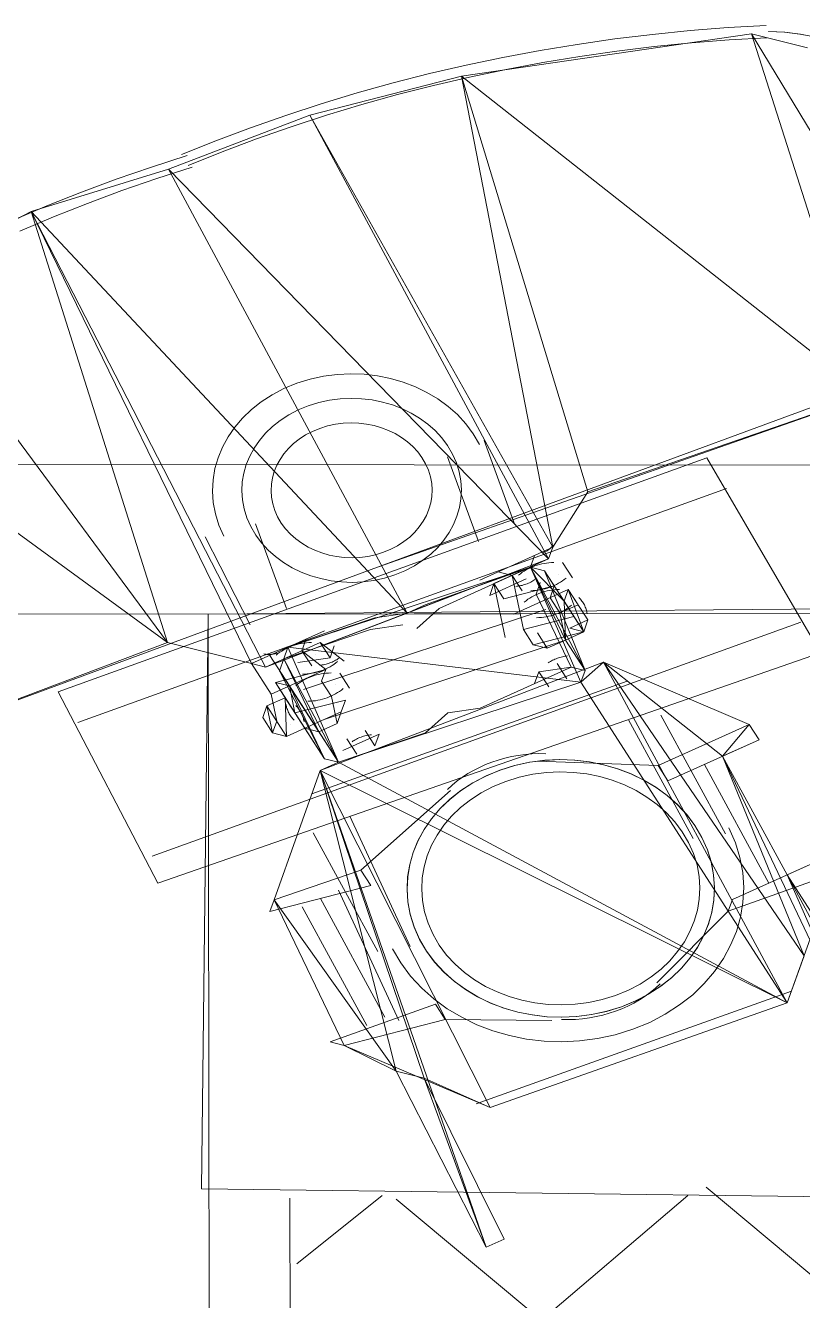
# Paper-space layout '01 Roof Support Layout' of a CAD drawing. Header units: millimetres. Extents: x 5 to 415, y 5 to 287.
# Drawn here: x 54.199 to 55.857, y 186.719 to 189.439 of the extents above; entities that cross this region are included whole.
import ezdxf

# ---------------------------------------------------------------- set-up
doc = ezdxf.new("R2010")
doc.units = ezdxf.units.MM
doc.layers.add('GA_BACKGROUND', color=253, linetype='Continuous')

# ---------------------------------------------------------------- blocks, each defined once
blk = doc.blocks.new('SHEET_01_ROOF')
at = {"layer": 'GA_BACKGROUND', "lineweight": 0}
for p, q in [((55.6171, 189.428), (55.5364, 189.4199)), ((55.6981, 189.4343), (55.6171, 189.428)), ((55.7794, 189.4389), (55.6981, 189.4343)), ((55.8179, 189.4246), (55.7841, 189.4262)), ((55.8188, 189.4246), (55.7846, 189.4262)), ((55.8509, 189.4207), (55.8179, 189.4246)), ((55.8523, 189.4205), (55.8188, 189.4246)), ((55.1287, 189.3307), (55.7478, 189.4212)), ((55.7478, 189.4212), (55.1287, 189.3307)), ((55.3761, 189.3987), (55.2965, 189.3856)), ((55.4561, 189.4102), (55.3761, 189.3987)), ((55.5364, 189.4199), (55.4561, 189.4102)), ((55.6199, 189.4019), (55.54, 189.3939)), ((55.7001, 189.4081), (55.6199, 189.4019)), ((55.7805, 189.4127), (55.7001, 189.4081)), ((56.1371, 188.7775), (55.7478, 189.4212)), ((55.7478, 189.4212), (55.8675, 189.3912)), ((56.1371, 188.7775), (55.7478, 189.4212)), ((55.7478, 189.4212), (55.9936, 188.6496)), ((55.7478, 189.4212), (55.9936, 188.6496)), ((55.8675, 189.3912), (55.7478, 189.4212)), ((55.8831, 189.4145), (55.8509, 189.4207)), ((55.8849, 189.4141), (55.8523, 189.4205)), ((55.2174, 189.3708), (55.1387, 189.3543)), ((55.2965, 189.3856), (55.2174, 189.3708)), ((55.3813, 189.3729), (55.3026, 189.3599)), ((55.4605, 189.3843), (55.3813, 189.3729)), ((55.54, 189.3939), (55.4605, 189.3843)), ((55.1387, 189.3543), (55.0606, 189.3362)), ((55.2242, 189.3453), (55.1464, 189.329)), ((55.3026, 189.3599), (55.2242, 189.3453)), ((55.1287, 189.3307), (54.8057, 189.2478)), ((55.1287, 189.3307), (54.8057, 189.2478)), ((54.983, 189.3164), (54.9061, 189.295)), ((55.0606, 189.3362), (54.983, 189.3164)), ((55.1464, 189.329), (55.0691, 189.311)), ((55.9936, 188.6496), (55.1287, 189.3307)), ((55.9936, 188.6496), (55.1287, 189.3307)), ((55.1287, 189.3307), (55.3985, 188.4439)), ((55.1287, 189.3307), (55.3985, 188.4439)), ((55.3238, 188.3261), (55.1287, 189.3307)), ((55.3238, 188.3261), (55.1287, 189.3307)), ((54.9061, 189.295), (54.8297, 189.2719)), ((54.9923, 189.2914), (54.9161, 189.2702)), ((55.0691, 189.311), (54.9923, 189.2914)), ((54.8297, 189.2719), (54.7541, 189.2472)), ((54.9161, 189.2702), (54.8406, 189.2473)), ((54.8057, 189.2478), (54.5037, 189.1324)), ((54.8057, 189.2478), (54.5037, 189.1324)), ((54.7541, 189.2472), (54.6791, 189.2208)), ((54.8406, 189.2473), (54.7657, 189.2229)), ((55.3149, 188.301), (54.8057, 189.2478)), ((55.3149, 188.301), (54.8057, 189.2478)), ((54.8057, 189.2478), (55.3238, 188.3261)), ((54.8057, 189.2478), (55.3238, 188.3261)), ((54.6791, 189.2208), (54.6049, 189.1929)), ((54.7657, 189.2229), (54.6915, 189.1968)), ((54.6049, 189.1929), (54.5315, 189.1634)), ((54.6915, 189.1968), (54.6181, 189.1692)), ((54.5433, 189.1614), (54.4673, 189.1369)), ((54.6181, 189.1692), (54.5455, 189.1399)), ((54.5037, 189.1324), (54.2106, 189.0421)), ((54.5037, 189.1324), (54.2106, 189.0421)), ((54.4673, 189.1369), (54.3921, 189.1109)), ((54.5541, 189.1368), (54.4789, 189.1126)), ((55.0128, 188.1856), (54.5037, 189.1324)), ((55.0128, 188.1856), (54.5037, 189.1324)), ((54.5037, 189.1324), (55.3149, 188.301)), ((54.5037, 189.1324), (55.3149, 188.301)), ((54.3921, 189.1109), (54.3178, 189.0833)), ((54.4789, 189.1126), (54.4045, 189.0868)), ((54.3178, 189.0833), (54.2444, 189.0541)), ((54.4045, 189.0868), (54.3309, 189.0595)), ((53.9295, 188.8941), (54.2106, 189.0421)), ((54.2106, 189.0421), (53.9295, 188.8941)), ((54.2444, 189.0541), (54.172, 189.0234)), ((54.7108, 188.0702), (54.2106, 189.0421)), ((54.2106, 189.0421), (54.6809, 188.0777)), ((54.7108, 188.0702), (54.2106, 189.0421)), ((54.2106, 189.0421), (55.0128, 188.1856)), ((54.2106, 189.0421), (55.0128, 188.1856)), ((54.6809, 188.0777), (54.2106, 189.0421)), ((54.2106, 189.0421), (54.5014, 188.1227)), ((54.2106, 189.0421), (54.5014, 188.1227)), ((54.3309, 189.0595), (54.2583, 189.0307)), ((54.2583, 189.0307), (54.1866, 189.0003)), ((54.5014, 188.1227), (53.9295, 188.8941)), ((54.5014, 188.1227), (53.9295, 188.8941)), ((53.6485, 188.7462), (54.5014, 188.1227)), ((54.5014, 188.1227), (53.6485, 188.7462)), ((54.8348, 188.6908), (54.806, 188.6845)), ((54.8638, 188.6946), (54.8348, 188.6908)), ((54.8928, 188.6959), (54.8638, 188.6946)), ((54.9216, 188.6949), (54.8928, 188.6959)), ((54.9499, 188.6915), (54.9216, 188.6949)), ((54.9776, 188.6859), (54.9499, 188.6915)), ((54.7502, 188.6645), (54.7249, 188.6513)), ((54.7775, 188.6757), (54.7502, 188.6645)), ((54.806, 188.6845), (54.7775, 188.6757)), ((55.0046, 188.6781), (54.9776, 188.6859)), ((55.0305, 188.6682), (55.0046, 188.6781)), ((55.0552, 188.6563), (55.0305, 188.6682)), ((54.7017, 188.6363), (54.6806, 188.6196)), ((54.7249, 188.6513), (54.7017, 188.6363)), ((54.8246, 188.6346), (54.8021, 188.6276)), ((54.8474, 188.6396), (54.8246, 188.6346)), ((54.8703, 188.6425), (54.8474, 188.6396)), ((54.8932, 188.6436), (54.8703, 188.6425)), ((54.9159, 188.6428), (54.8932, 188.6436)), ((54.9383, 188.6401), (54.9159, 188.6428)), ((54.9601, 188.6357), (54.9383, 188.6401)), ((55.9637, 188.6571), (54.95, 188.2833)), ((55.9936, 188.6496), (54.95, 188.2833)), ((54.9814, 188.6295), (54.9601, 188.6357)), ((55.0785, 188.6424), (55.0552, 188.6563)), ((55.1002, 188.6265), (55.0785, 188.6424)), ((55.3985, 188.4439), (55.9936, 188.6496)), ((55.3985, 188.4439), (55.9936, 188.6496)), ((54.6806, 188.6196), (54.6617, 188.6014)), ((54.7606, 188.6084), (54.7423, 188.5965)), ((54.7806, 188.6188), (54.7606, 188.6084)), ((54.8021, 188.6276), (54.7806, 188.6188)), ((55.0018, 188.6217), (54.9814, 188.6295)), ((55.0213, 188.6123), (55.0018, 188.6217)), ((55.0397, 188.6013), (55.0213, 188.6123)), ((55.1201, 188.6089), (55.1002, 188.6265)), ((55.138, 188.5894), (55.1201, 188.6089)), ((54.6451, 188.5819), (54.6308, 188.5612)), ((54.6617, 188.6014), (54.6451, 188.5819)), ((54.7256, 188.5834), (54.7107, 188.569)), ((54.7423, 188.5965), (54.7256, 188.5834)), ((54.8268, 188.5796), (54.811, 188.5731)), ((54.8433, 188.5847), (54.8268, 188.5796)), ((54.86, 188.5883), (54.8433, 188.5847)), ((54.8768, 188.5905), (54.86, 188.5883)), ((54.8935, 188.5912), (54.8768, 188.5905)), ((54.9102, 188.5906), (54.8935, 188.5912)), ((54.9266, 188.5887), (54.9102, 188.5906)), ((54.9426, 188.5855), (54.9266, 188.5887)), ((54.9582, 188.581), (54.9426, 188.5855)), ((54.9732, 188.5752), (54.9582, 188.581)), ((55.0569, 188.5888), (55.0397, 188.6013)), ((55.0726, 188.5749), (55.0569, 188.5888)), ((55.1538, 188.5682), (55.138, 188.5894)), ((54.6308, 188.5612), (54.619, 188.5395)), ((54.6976, 188.5536), (54.6863, 188.5373)), ((54.7107, 188.569), (54.6976, 188.5536)), ((54.7829, 188.5567), (54.7707, 188.5471)), ((54.7963, 188.5654), (54.7829, 188.5567)), ((54.811, 188.5731), (54.7963, 188.5654)), ((54.9875, 188.5683), (54.9732, 188.5752)), ((55.001, 188.5603), (54.9875, 188.5683)), ((55.0136, 188.5511), (55.001, 188.5603)), ((55.0868, 188.5595), (55.0726, 188.5749)), ((55.0992, 188.5427), (55.0868, 188.5595)), ((55.1671, 188.5453), (55.1538, 188.5682)), ((55.1771, 188.554), (55.243, 188.3736)), ((54.619, 188.5395), (54.6097, 188.517)), ((54.6863, 188.5373), (54.677, 188.5201)), ((54.7501, 188.5253), (54.7418, 188.5133)), ((54.7597, 188.5366), (54.7501, 188.5253)), ((54.7707, 188.5471), (54.7597, 188.5366)), ((55.0251, 188.5409), (55.0136, 188.5511)), ((55.0355, 188.5296), (55.0251, 188.5409)), ((55.0446, 188.5173), (55.0355, 188.5296)), ((55.1097, 188.5247), (55.0992, 188.5427)), ((65.5535, 188.4915), (51.9975, 188.5048)), ((55.6527, 188.5166), (54.2682, 188.0174)), ((54.6097, 188.517), (54.603, 188.4938)), ((54.6697, 188.5023), (54.6644, 188.484)), ((54.677, 188.5201), (54.6697, 188.5023)), ((54.735, 188.5007), (54.7296, 188.4877)), ((54.7418, 188.5133), (54.735, 188.5007)), ((55.0523, 188.5041), (55.0446, 188.5173)), ((55.0584, 188.4903), (55.0523, 188.5041)), ((55.0994, 188.5189), (55.1653, 188.3385)), ((55.1181, 188.5059), (55.1097, 188.5247)), ((55.124, 188.4868), (55.1181, 188.5059)), ((55.8953, 188.1009), (55.6527, 188.5166)), ((54.603, 188.4938), (54.599, 188.47)), ((54.6644, 188.484), (54.6612, 188.4653)), ((54.7258, 188.4742), (54.7234, 188.4605)), ((54.7296, 188.4877), (54.7258, 188.4742)), ((55.0628, 188.4763), (55.0584, 188.4903)), ((55.0654, 188.4622), (55.0628, 188.4763)), ((55.1275, 188.4676), (55.124, 188.4868)), ((54.3101, 187.9522), (55.6946, 188.4515)), ((54.599, 188.47), (54.5978, 188.4459)), ((54.5978, 188.4459), (54.5994, 188.4217)), ((54.6612, 188.4653), (54.6602, 188.4462)), ((54.6602, 188.4462), (54.6615, 188.4271)), ((54.7234, 188.4605), (54.7227, 188.4465)), ((54.7227, 188.4465), (54.7236, 188.4325)), ((55.0663, 188.4482), (55.0654, 188.4622)), ((55.0656, 188.4342), (55.0663, 188.4482)), ((55.1288, 188.4485), (55.1275, 188.4676)), ((55.1278, 188.4294), (55.1288, 188.4485)), ((55.3985, 188.4439), (55.3238, 188.3261)), ((55.3238, 188.3261), (55.3985, 188.4439)), ((55.3238, 188.3261), (55.3985, 188.4439)), ((54.5994, 188.4217), (54.6038, 188.3974)), ((54.6615, 188.4271), (54.6651, 188.4079)), ((54.7236, 188.4325), (54.7262, 188.4184)), ((54.7262, 188.4184), (54.7306, 188.4044)), ((55.0594, 188.407), (55.0633, 188.4205)), ((55.0633, 188.4205), (55.0656, 188.4342)), ((55.1246, 188.4107), (55.1278, 188.4294)), ((54.6038, 188.3974), (54.6113, 188.3732)), ((54.6651, 188.4079), (54.671, 188.3888)), ((54.7306, 188.4044), (54.7367, 188.3906)), ((54.7367, 188.3906), (54.7444, 188.3774)), ((55.0472, 188.3814), (55.054, 188.394)), ((55.054, 188.394), (55.0594, 188.407)), ((55.112, 188.3746), (55.1193, 188.3924)), ((55.1193, 188.3924), (55.1246, 188.4107)), ((54.6113, 188.3732), (54.6219, 188.3494)), ((54.671, 188.3888), (54.6793, 188.37)), ((54.6793, 188.37), (54.6899, 188.352)), ((54.6897, 188.3759), (54.7556, 188.1955)), ((54.7444, 188.3774), (54.7535, 188.3651)), ((54.7535, 188.3651), (54.7639, 188.3539)), ((55.0293, 188.3581), (55.0389, 188.3694)), ((55.0389, 188.3694), (55.0472, 188.3814)), ((55.1027, 188.3575), (55.112, 188.3746)), ((54.582, 188.3483), (54.6779, 188.1604)), ((54.6899, 188.352), (54.7023, 188.3352)), ((54.7023, 188.3352), (54.7164, 188.3199)), ((54.7639, 188.3539), (54.7754, 188.3436)), ((54.7754, 188.3436), (54.788, 188.3344)), ((54.9927, 188.3293), (55.0061, 188.338)), ((55.0061, 188.338), (55.0184, 188.3476)), ((55.0184, 188.3476), (55.0293, 188.3581)), ((55.0783, 188.3257), (55.0914, 188.3411)), ((55.0914, 188.3411), (55.1027, 188.3575)), ((54.7164, 188.3199), (54.7322, 188.3059)), ((54.788, 188.3344), (54.8015, 188.3264)), ((54.8015, 188.3264), (54.8158, 188.3195)), ((54.8158, 188.3195), (54.8308, 188.3137)), ((54.8308, 188.3137), (54.8464, 188.3092)), ((54.8464, 188.3092), (54.8624, 188.306)), ((54.9291, 188.3064), (54.9458, 188.31)), ((54.9458, 188.31), (54.9623, 188.3152)), ((54.9623, 188.3152), (54.978, 188.3216)), ((54.978, 188.3216), (54.9927, 188.3293)), ((55.0467, 188.2982), (55.0634, 188.3114)), ((55.0634, 188.3114), (55.0783, 188.3257)), ((55.3238, 188.3261), (55.1683, 188.2558)), ((55.3238, 188.3261), (55.1683, 188.2558)), ((55.285, 188.3085), (55.276, 188.2835)), ((55.285, 188.3085), (55.285, 188.3085)), ((55.285, 188.3085), (55.285, 188.3085)), ((55.302, 188.3138), (55.3037, 188.3145)), ((55.3037, 188.3145), (55.3054, 188.3152)), ((55.3054, 188.3152), (55.3071, 188.316)), ((55.3071, 188.316), (55.3087, 188.3168)), ((55.3087, 188.3168), (55.3103, 188.3177)), ((55.3103, 188.3177), (55.3119, 188.3186)), ((55.3119, 188.3186), (55.3133, 188.3196)), ((55.3133, 188.3196), (55.3148, 188.3207)), ((55.3148, 188.3207), (55.3162, 188.3218)), ((55.3238, 188.3261), (55.3149, 188.301)), ((55.3149, 188.301), (55.3238, 188.3261)), ((55.3162, 188.3218), (55.3175, 188.3229)), ((55.3175, 188.3229), (55.3188, 188.3241)), ((55.3188, 188.3241), (55.32, 188.3253)), ((55.32, 188.3253), (55.3212, 188.3266)), ((55.3212, 188.3266), (55.3223, 188.3279)), ((55.3223, 188.3279), (55.3233, 188.3292)), ((55.3233, 188.3292), (55.3243, 188.3306)), ((55.3238, 188.3261), (55.3238, 188.3261)), ((53.9362, 187.9095), (54.95, 188.2833)), ((53.9362, 187.9095), (54.95, 188.2833)), ((54.7108, 188.0702), (55.3149, 188.301)), ((54.7322, 188.3059), (54.7493, 188.2934)), ((54.7493, 188.2934), (54.7677, 188.2824)), ((55.276, 188.2835), (54.7587, 188.1128)), ((55.276, 188.2835), (54.7587, 188.1128)), ((54.7677, 188.2824), (54.7872, 188.273)), ((54.8624, 188.306), (54.8788, 188.3041)), ((54.8788, 188.3041), (54.8955, 188.3035)), ((54.8955, 188.3035), (54.9123, 188.3042)), ((54.9123, 188.3042), (54.9291, 188.3064)), ((55.0084, 188.2759), (55.0284, 188.2863)), ((55.3149, 188.301), (55.0128, 188.1856)), ((55.0128, 188.1856), (55.3149, 188.301)), ((55.0284, 188.2863), (55.0467, 188.2982)), ((55.0517, 188.2031), (55.276, 188.2835)), ((55.276, 188.2835), (55.0816, 188.1956)), ((55.1983, 188.2483), (55.3149, 188.301)), ((55.2714, 188.2802), (55.267, 188.2778)), ((55.2759, 188.2824), (55.2714, 188.2802)), ((55.2806, 188.2844), (55.2759, 188.2824)), ((55.3478, 188.2108), (55.276, 188.2835)), ((55.276, 188.2835), (55.3509, 188.1281)), ((55.3928, 188.063), (55.276, 188.2835)), ((55.276, 188.2835), (55.3509, 188.1281)), ((55.276, 188.2835), (55.3839, 188.0379)), ((55.3839, 188.0379), (55.276, 188.2835)), ((55.3059, 188.276), (55.276, 188.2835)), ((55.2853, 188.2862), (55.2806, 188.2844)), ((55.2901, 188.2878), (55.2853, 188.2862)), ((55.2951, 188.2892), (55.2901, 188.2878)), ((55.3001, 188.2905), (55.2951, 188.2892)), ((55.3051, 188.2915), (55.3001, 188.2905)), ((55.3103, 188.2923), (55.3051, 188.2915)), ((55.3155, 188.293), (55.3103, 188.2923)), ((55.3207, 188.2934), (55.3155, 188.293)), ((55.326, 188.2936), (55.3207, 188.2934)), ((55.3448, 188.2935), (55.3657, 188.2609)), ((54.7872, 188.273), (54.8076, 188.2652)), ((54.8076, 188.2652), (54.8289, 188.259)), ((54.8289, 188.259), (54.8508, 188.2546)), ((54.8508, 188.2546), (54.8731, 188.2519)), ((54.9187, 188.2522), (54.9416, 188.2551)), ((54.9416, 188.2551), (54.9644, 188.2601)), ((54.9644, 188.2601), (54.9869, 188.2671)), ((54.9869, 188.2671), (55.0084, 188.2759)), ((55.267, 188.2584), (55.1893, 188.2233)), ((55.2072, 188.2734), (55.2072, 188.2734)), ((55.2072, 188.2734), (55.2072, 188.2734)), ((55.2072, 188.2734), (55.2371, 188.2659)), ((55.2371, 188.2659), (55.2581, 188.2333)), ((55.2371, 188.2659), (55.2491, 188.2083)), ((55.2547, 188.2696), (55.2509, 188.2666)), ((55.2587, 188.2725), (55.2547, 188.2696)), ((55.2628, 188.2753), (55.2587, 188.2725)), ((55.267, 188.2778), (55.2628, 188.2753)), ((55.267, 188.2584), (55.267, 188.2584)), ((55.267, 188.2584), (55.267, 188.2584)), ((55.267, 188.2584), (55.267, 188.2584)), ((55.279, 188.2528), (55.2813, 188.2542)), ((55.2813, 188.2542), (55.2836, 188.2556)), ((55.2836, 188.2556), (55.2858, 188.2572)), ((55.3478, 188.2108), (55.3059, 188.276)), ((55.3928, 188.063), (55.3059, 188.276)), ((55.3059, 188.276), (55.3898, 188.1457)), ((55.3059, 188.276), (55.3059, 188.276)), ((55.3059, 188.276), (55.3269, 188.2434)), ((55.3358, 188.2684), (55.3358, 188.2684)), ((55.3401, 188.2516), (55.3442, 188.2543)), ((55.3442, 188.2543), (55.3482, 188.2572)), ((55.3482, 188.2572), (55.352, 188.2602)), ((54.8731, 188.2519), (54.8958, 188.2511)), ((54.8958, 188.2511), (54.9187, 188.2522)), ((55.1893, 188.2233), (55.1983, 188.2483)), ((55.1983, 188.2483), (55.1983, 188.2483)), ((55.1983, 188.2483), (55.2192, 188.2158)), ((55.1983, 188.2483), (55.1983, 188.2483)), ((55.1983, 188.2483), (55.2103, 188.1907)), ((55.2192, 188.2158), (55.3269, 188.2434)), ((55.2402, 188.1832), (55.3568, 188.2359)), ((55.2446, 188.2423), (55.2474, 188.2426)), ((55.2474, 188.2426), (55.2502, 188.243)), ((55.2502, 188.243), (55.253, 188.2435)), ((55.253, 188.2435), (55.2558, 188.2441)), ((55.2558, 188.2441), (55.2585, 188.2447)), ((55.2585, 188.2447), (55.2612, 188.2455)), ((55.2612, 188.2455), (55.2639, 188.2463)), ((55.2639, 188.2463), (55.2665, 188.2472)), ((55.2665, 188.2472), (55.2691, 188.2482)), ((55.2691, 188.2482), (55.2716, 188.2492)), ((55.2716, 188.2492), (55.2741, 188.2503)), ((55.2741, 188.2503), (55.2766, 188.2516)), ((55.2766, 188.2516), (55.279, 188.2528)), ((55.2769, 188.2332), (55.2822, 188.2334)), ((55.2822, 188.2334), (55.2874, 188.2339)), ((55.2874, 188.2339), (55.2926, 188.2345)), ((55.2926, 188.2267), (55.2879, 188.2247)), ((55.297, 188.2509), (55.288, 188.2258)), ((55.288, 188.2258), (55.3629, 188.0705)), ((55.3629, 188.0705), (55.288, 188.2258)), ((55.2926, 188.2345), (55.2977, 188.2353)), ((55.2973, 188.2286), (55.2926, 188.2267)), ((55.3021, 188.2302), (55.2973, 188.2286)), ((55.2977, 188.2353), (55.3028, 188.2363)), ((55.3071, 188.2316), (55.3021, 188.2302)), ((55.3028, 188.2363), (55.3078, 188.2376)), ((55.3121, 188.2328), (55.3071, 188.2316)), ((55.3078, 188.2376), (55.3128, 188.239)), ((55.3171, 188.2339), (55.3121, 188.2328)), ((55.3128, 188.239), (55.3176, 188.2406)), ((55.3223, 188.2347), (55.3171, 188.2339)), ((55.3176, 188.2406), (55.3223, 188.2424)), ((55.3179, 188.2183), (55.3269, 188.2434)), ((55.3223, 188.2424), (55.3269, 188.2445)), ((55.3275, 188.2353), (55.3223, 188.2347)), ((55.3269, 188.2445), (55.3315, 188.2466)), ((55.3327, 188.2358), (55.3275, 188.2353)), ((55.3315, 188.2466), (55.3359, 188.249)), ((55.338, 188.236), (55.3327, 188.2358)), ((55.3359, 188.249), (55.3401, 188.2516)), ((55.3568, 188.2359), (55.3478, 188.2108)), ((55.3478, 188.2108), (55.3568, 188.2359)), ((55.3898, 188.1457), (55.3568, 188.2359)), ((55.3568, 188.2359), (55.3987, 188.1708)), ((55.3568, 188.2359), (55.3568, 188.2359)), ((55.3568, 188.2359), (55.3778, 188.2033)), ((55.0517, 188.2031), (55.0128, 188.1856)), ((55.1893, 188.2233), (55.1893, 188.2233)), ((55.2192, 188.2158), (55.2192, 188.2158)), ((55.2491, 188.2083), (55.2491, 188.2083)), ((55.2491, 188.2083), (55.2611, 188.1506)), ((55.2667, 188.212), (55.2629, 188.2089)), ((55.2707, 188.2149), (55.2667, 188.212)), ((55.2748, 188.2176), (55.2707, 188.2149)), ((55.279, 188.2202), (55.2748, 188.2176)), ((55.2834, 188.2226), (55.279, 188.2202)), ((55.2879, 188.2247), (55.2834, 188.2226)), ((55.3179, 188.2183), (55.3389, 188.1858)), ((55.3389, 188.1858), (55.3778, 188.2033)), ((55.3898, 188.1457), (55.3478, 188.2108)), ((55.3898, 188.1457), (55.3478, 188.2108)), ((55.3478, 188.2108), (55.3509, 188.1281)), ((55.3478, 188.2108), (55.3478, 188.2108)), ((55.3478, 188.2108), (55.3478, 188.2108)), ((55.3478, 188.2108), (55.3478, 188.2108)), ((55.3562, 188.1967), (55.3602, 188.1996)), ((55.3602, 188.1996), (55.364, 188.2026)), ((55.381, 188.2172), (55.3792, 188.219)), ((55.3827, 188.2153), (55.381, 188.2172)), ((55.3844, 188.2133), (55.3827, 188.2153)), ((55.3859, 188.2113), (55.3844, 188.2133)), ((55.3873, 188.2093), (55.3859, 188.2113)), ((55.3887, 188.2072), (55.3873, 188.2093)), ((55.39, 188.205), (55.3887, 188.2072)), ((55.3911, 188.2029), (55.39, 188.205)), ((55.3922, 188.2007), (55.3911, 188.2029)), ((55.3932, 188.1985), (55.3922, 188.2007)), ((65.5447, 188.1933), (51.9798, 188.1816)), ((54.574, 186.9577), (54.5881, 188.1829)), ((54.5881, 188.1829), (56.0598, 188.1961)), ((54.5881, 188.1829), (65.6434, 188.1959)), ((54.6037, 178.9226), (54.5881, 188.1829)), ((55.0128, 188.1856), (54.7108, 188.0702)), ((54.7108, 188.0702), (55.0128, 188.1856)), ((54.7587, 188.1128), (54.9441, 188.1755)), ((55.309, 188.1933), (54.7916, 188.0226)), ((55.0128, 188.1856), (54.9441, 188.1755)), ((55.0128, 188.1856), (55.0128, 188.1856)), ((55.0816, 188.1956), (55.0338, 188.153)), ((55.2103, 188.1907), (55.2223, 188.1331)), ((55.2402, 188.1832), (55.2402, 188.1832)), ((55.2611, 188.1506), (55.3688, 188.1783)), ((55.2889, 188.1756), (55.2942, 188.1758)), ((55.2942, 188.1758), (55.2994, 188.1762)), ((55.2994, 188.1762), (55.3046, 188.1769)), ((55.3046, 188.1769), (55.3097, 188.1777)), ((55.3097, 188.1777), (55.3148, 188.1787)), ((55.3148, 188.1787), (55.3198, 188.18)), ((55.3198, 188.18), (55.3247, 188.1814)), ((55.3247, 188.1814), (55.3296, 188.183)), ((55.3296, 188.183), (55.3343, 188.1848)), ((55.3343, 188.1848), (55.3389, 188.1868)), ((55.3389, 188.1868), (55.3434, 188.189)), ((55.3389, 188.1858), (55.3509, 188.1281)), ((55.3434, 188.189), (55.3478, 188.1914)), ((55.3478, 188.1914), (55.3521, 188.1939)), ((55.3521, 188.1939), (55.3562, 188.1967)), ((55.3688, 188.1783), (55.3898, 188.1457)), ((55.3941, 188.1962), (55.3932, 188.1985)), ((55.3949, 188.1939), (55.3941, 188.1962)), ((55.3955, 188.1916), (55.3949, 188.1939)), ((55.3961, 188.1893), (55.3955, 188.1916)), ((55.3966, 188.1869), (55.3961, 188.1893)), ((55.397, 188.1845), (55.3966, 188.1869)), ((55.8534, 188.166), (54.4688, 187.6667)), ((54.8364, 188.1479), (54.6809, 188.0777)), ((54.8364, 188.1479), (54.6809, 188.0777)), ((54.9351, 188.1505), (54.7497, 188.0877)), ((54.8364, 188.1479), (54.8364, 188.1479)), ((54.9351, 188.1505), (55.0039, 188.1605)), ((55.2312, 188.1581), (55.2312, 188.1581)), ((55.2611, 188.1506), (55.2821, 188.1181)), ((55.2821, 188.1181), (55.3898, 188.1457)), ((55.3509, 188.1281), (55.3898, 188.1457)), ((55.3509, 188.1281), (55.3898, 188.1457)), ((55.3898, 188.1457), (55.3509, 188.1281)), ((55.3898, 188.1457), (55.3509, 188.1281)), ((55.3599, 188.1532), (55.3987, 188.1708)), ((55.3599, 188.1532), (55.3599, 188.1532)), ((55.3599, 188.1532), (55.3898, 188.1457)), ((55.3898, 188.1457), (55.3987, 188.1708)), ((53.9362, 187.9095), (54.5014, 188.1227)), ((53.9362, 187.9095), (54.5014, 188.1227)), ((54.5014, 188.1227), (54.6809, 188.0777)), ((54.5014, 188.1227), (54.6809, 188.0777)), ((54.5014, 188.1227), (54.6809, 188.0777)), ((54.7108, 188.0702), (54.8274, 188.1229)), ((54.7728, 188.1172), (54.7679, 188.1156)), ((54.7777, 188.1186), (54.7728, 188.1172)), ((54.7827, 188.1198), (54.7777, 188.1186)), ((54.7878, 188.1209), (54.7827, 188.1198)), ((54.7929, 188.1217), (54.7878, 188.1209)), ((54.7975, 188.1304), (54.7886, 188.1053)), ((54.7981, 188.1223), (54.7929, 188.1217)), ((54.7975, 188.1304), (54.7975, 188.1304)), ((54.7975, 188.1304), (54.7975, 188.1304)), ((54.8034, 188.1228), (54.7981, 188.1223)), ((54.8086, 188.123), (54.8034, 188.1228)), ((54.8484, 188.0903), (54.8274, 188.1229)), ((54.8274, 188.1229), (54.8783, 188.0828)), ((55.3509, 188.1281), (54.8335, 187.9575)), ((55.312, 188.1106), (55.2821, 188.1181)), ((55.312, 188.1106), (55.291, 188.1431)), ((55.3509, 188.1281), (55.312, 188.1106)), ((55.3509, 188.1281), (55.3928, 188.063)), ((55.3928, 188.063), (55.3509, 188.1281)), ((54.4808, 187.6091), (55.8953, 188.1009)), ((54.707, 188.0985), (54.7088, 188.0982)), ((54.7088, 188.0982), (54.7107, 188.0979)), ((54.7107, 188.0979), (54.7125, 188.0977)), ((54.7125, 188.0977), (54.7143, 188.0975)), ((54.7143, 188.0975), (54.7162, 188.0974)), ((54.7162, 188.0974), (54.718, 188.0974)), ((54.718, 188.0974), (54.7198, 188.0974)), ((54.7198, 188.0974), (54.7217, 188.0975)), ((54.7198, 188.0952), (54.7198, 188.0952)), ((54.7198, 188.0952), (54.7617, 188.0301)), ((54.7198, 188.0952), (54.7198, 188.0952)), ((54.7217, 188.0975), (54.7235, 188.0976)), ((54.7235, 188.0976), (54.7253, 188.0978)), ((54.7253, 188.0978), (54.7272, 188.0981)), ((54.7272, 188.0981), (54.729, 188.0984)), ((54.729, 188.0984), (54.7308, 188.0988)), ((54.7308, 188.0988), (54.7325, 188.0992)), ((54.7325, 188.0992), (54.7343, 188.0997)), ((54.7373, 188.099), (54.7335, 188.0959)), ((54.7343, 188.0997), (54.736, 188.1003)), ((54.7413, 188.1019), (54.7373, 188.099)), ((54.7454, 188.1046), (54.7413, 188.1019)), ((54.7497, 188.1072), (54.7454, 188.1046)), ((54.7587, 188.1128), (54.7497, 188.0877)), ((54.7541, 188.1096), (54.7497, 188.1072)), ((54.7586, 188.1117), (54.7541, 188.1096)), ((54.7632, 188.1137), (54.7586, 188.1117)), ((54.8665, 187.8673), (54.7587, 188.1128)), ((54.7587, 188.1128), (55.3839, 188.0379)), ((54.7587, 188.1128), (55.3839, 188.0379)), ((54.7679, 188.1156), (54.7632, 188.1137)), ((54.7796, 188.0802), (54.8484, 188.0903)), ((54.7886, 188.1053), (54.8095, 188.0727)), ((54.7886, 188.1053), (54.8394, 188.0652)), ((54.8185, 188.0978), (54.8185, 188.0978)), ((54.8574, 188.1154), (54.8484, 188.0903)), ((54.8484, 188.0903), (54.8484, 188.0903)), ((54.8574, 188.1154), (54.8574, 188.1154)), ((55.3361, 188.0901), (55.3335, 188.0892)), ((55.3388, 188.0909), (55.3361, 188.0901)), ((55.3415, 188.0917), (55.3388, 188.0909)), ((55.3442, 188.0923), (55.3415, 188.0917)), ((55.347, 188.0929), (55.3442, 188.0923)), ((55.3498, 188.0934), (55.347, 188.0929)), ((55.3526, 188.0938), (55.3498, 188.0934)), ((55.3554, 188.0941), (55.3526, 188.0938)), ((54.6809, 188.0777), (54.7108, 188.0702)), ((54.6809, 188.0777), (54.7108, 188.0702)), ((54.6809, 188.0777), (54.7228, 188.0126)), ((54.7108, 188.0702), (54.7108, 188.0702)), ((54.7228, 188.0126), (54.8394, 188.0652)), ((54.7318, 188.0376), (54.8394, 188.0652)), ((54.7497, 188.0877), (54.7407, 188.0627)), ((54.8665, 187.8673), (54.7407, 188.0627)), ((54.7407, 188.0627), (54.7617, 188.0301)), ((54.8366, 187.8748), (54.7407, 188.0627)), ((54.7407, 188.0627), (54.8246, 187.9324)), ((54.8665, 187.8673), (54.7497, 188.0877)), ((54.7497, 188.0877), (54.8665, 187.8673)), ((54.8246, 187.9324), (54.7497, 188.0877)), ((54.7796, 188.0802), (54.7796, 188.0802)), ((54.7796, 188.0802), (54.7796, 188.0802)), ((54.7796, 188.0802), (54.7796, 188.0802)), ((54.826, 188.0742), (54.8288, 188.0745)), ((55.4317, 188.0806), (54.8276, 187.8498)), ((54.8288, 188.0745), (54.8316, 188.0749)), ((54.8301, 188.0625), (54.8349, 188.0643)), ((54.8394, 188.0652), (54.8305, 188.0402)), ((54.8316, 188.0749), (54.8344, 188.0754)), ((54.8344, 188.0754), (54.8372, 188.076)), ((54.8349, 188.0643), (54.8395, 188.0663)), ((54.8372, 188.076), (54.8399, 188.0766)), ((54.8395, 188.0663), (54.844, 188.0685)), ((54.8399, 188.0766), (54.8426, 188.0774)), ((54.8426, 188.0774), (54.8453, 188.0782)), ((54.844, 188.0685), (54.8484, 188.0709)), ((54.8453, 188.0782), (54.8479, 188.0791)), ((54.8479, 188.0791), (54.8505, 188.0801)), ((54.8484, 188.0709), (54.8527, 188.0734)), ((54.8505, 188.0801), (54.853, 188.0811)), ((54.8527, 188.0734), (54.8568, 188.0762)), ((54.853, 188.0811), (54.8555, 188.0823)), ((54.8555, 188.0823), (54.858, 188.0835)), ((54.8568, 188.0762), (54.8608, 188.0791)), ((54.858, 188.0835), (54.8604, 188.0848)), ((54.8604, 188.0848), (54.8627, 188.0861)), ((54.8608, 188.0791), (54.8646, 188.0821)), ((54.8627, 188.0861), (54.865, 188.0876)), ((54.865, 188.0876), (54.8672, 188.0891)), ((55.3629, 188.0705), (55.1685, 187.9827)), ((55.3629, 188.0705), (55.2941, 188.0605)), ((55.3164, 188.0808), (55.3142, 188.0792)), ((55.3187, 188.0822), (55.3164, 188.0808)), ((55.321, 188.0835), (55.3187, 188.0822)), ((55.3234, 188.0848), (55.321, 188.0835)), ((55.3259, 188.086), (55.3234, 188.0848)), ((55.3284, 188.0872), (55.3259, 188.086)), ((55.3309, 188.0882), (55.3284, 188.0872)), ((55.3335, 188.0892), (55.3309, 188.0882)), ((55.3539, 188.0455), (55.333, 188.078)), ((55.3629, 188.0705), (55.3629, 188.0705)), ((55.3629, 188.0705), (55.3629, 188.0705)), ((55.3928, 188.063), (55.3629, 188.0705)), ((55.4317, 188.0806), (55.3839, 188.0379)), ((55.4317, 188.0806), (55.3839, 188.0379)), ((55.3839, 188.0379), (55.3928, 188.063)), ((55.6861, 187.8803), (55.4317, 188.0806)), ((55.4317, 188.0806), (55.8599, 187.4544)), ((55.6861, 187.8803), (55.4317, 188.0806)), ((55.4317, 188.0806), (55.7429, 187.9479)), ((55.8599, 187.4544), (55.4317, 188.0806)), ((55.4317, 188.0806), (55.8241, 187.3542)), ((55.8241, 187.3542), (55.4317, 188.0806)), ((55.7429, 187.9479), (55.4317, 188.0806)), ((55.4317, 188.0806), (55.7429, 187.9479)), ((54.8366, 187.8748), (54.7318, 188.0376)), ((54.7617, 188.0301), (54.7318, 188.0376)), ((54.7318, 188.0376), (54.7528, 188.0051)), ((54.7318, 188.0376), (54.8366, 187.8748)), ((54.7617, 188.0301), (54.7318, 188.0376)), ((54.7318, 188.0376), (54.7318, 188.0376)), ((54.7832, 188.0368), (54.7793, 188.0339)), ((54.7874, 188.0395), (54.7832, 188.0368)), ((54.7916, 188.0421), (54.7874, 188.0395)), ((54.7895, 188.0551), (54.7947, 188.0553)), ((54.796, 188.0444), (54.7916, 188.0421)), ((54.7947, 188.0553), (54.8, 188.0557)), ((54.8005, 188.0466), (54.796, 188.0444)), ((54.8, 188.0557), (54.8052, 188.0564)), ((54.8051, 188.0486), (54.8005, 188.0466)), ((54.8099, 188.0504), (54.8051, 188.0486)), ((54.8052, 188.0564), (54.8103, 188.0572)), ((55.4825, 188.0405), (54.8097, 187.7997)), ((54.8147, 188.0521), (54.8099, 188.0504)), ((54.8103, 188.0572), (54.8154, 188.0582)), ((54.8196, 188.0535), (54.8147, 188.0521)), ((54.8154, 188.0582), (54.8204, 188.0595)), ((54.8246, 188.0547), (54.8196, 188.0535)), ((54.8204, 188.0595), (54.8253, 188.0609)), ((54.8297, 188.0558), (54.8246, 188.0547)), ((54.8253, 188.0609), (54.8301, 188.0625)), ((54.8348, 188.0566), (54.8297, 188.0558)), ((54.8305, 188.0402), (54.8515, 188.0076)), ((54.84, 188.0572), (54.8348, 188.0566)), ((54.8453, 188.0576), (54.84, 188.0572)), ((54.8506, 188.0578), (54.8453, 188.0576)), ((55.3839, 188.0379), (54.8665, 187.8673)), ((55.3839, 188.0379), (54.8665, 187.8673)), ((54.8694, 188.0577), (54.8903, 188.0252)), ((55.2851, 188.0354), (55.2941, 188.0605)), ((55.2851, 188.0354), (55.2851, 188.0354)), ((55.2941, 188.0605), (55.3151, 188.0279)), ((55.3839, 188.0379), (55.8241, 187.3542)), ((55.8241, 187.3542), (55.3839, 188.0379)), ((54.2682, 188.0174), (54.4808, 187.6091)), ((54.7228, 188.0126), (54.7348, 187.9549)), ((54.8665, 187.8673), (54.7617, 188.0301)), ((54.7617, 188.0301), (54.8366, 187.8748)), ((54.8366, 187.8748), (54.7617, 188.0301)), ((54.7617, 188.0301), (54.7617, 188.0301)), ((54.7617, 188.0301), (54.7737, 187.9725)), ((54.7793, 188.0339), (54.7755, 188.0308)), ((54.8469, 188.0067), (54.8515, 188.0087)), ((54.8515, 188.0087), (54.856, 188.0109)), ((54.856, 188.0109), (54.8604, 188.0133)), ((54.8604, 188.0327), (54.8604, 188.0327)), ((54.8604, 188.0327), (54.8604, 188.0327)), ((54.8604, 188.0133), (54.8647, 188.0158)), ((54.8647, 188.0158), (54.8688, 188.0185)), ((54.8688, 188.0185), (54.8728, 188.0214)), ((54.8728, 188.0214), (54.8766, 188.0245)), ((54.7139, 187.9875), (54.7049, 187.9625)), ((54.7139, 187.9875), (54.7528, 188.0051)), ((54.7528, 188.0051), (54.7139, 187.9875)), ((54.7139, 187.9875), (54.7528, 188.0051)), ((54.7558, 187.9224), (54.7139, 187.9875)), ((54.7139, 187.9875), (54.7558, 187.9224)), ((54.7558, 187.9224), (54.7139, 187.9875)), ((54.7259, 187.9299), (54.7139, 187.9875)), ((54.7139, 187.9875), (54.7139, 187.9875)), ((54.7139, 187.9875), (54.7139, 187.9875)), ((54.8366, 187.8748), (54.7528, 188.0051)), ((54.7528, 188.0051), (54.8366, 187.8748)), ((54.7947, 187.9399), (54.7528, 188.0051)), ((54.7528, 188.0051), (54.7558, 187.9224)), ((54.7528, 188.0051), (54.7558, 187.9224)), ((54.7947, 187.9399), (54.7528, 188.0051)), ((54.7528, 188.0051), (54.7528, 188.0051)), ((54.7528, 188.0051), (54.7528, 188.0051)), ((54.7545, 187.9913), (54.7548, 187.9889)), ((54.7548, 187.9889), (54.7553, 187.9866)), ((54.7553, 187.9866), (54.7559, 187.9842)), ((54.7559, 187.9842), (54.7566, 187.9819)), ((54.7566, 187.9819), (54.7574, 187.9796)), ((54.7737, 187.9725), (54.8814, 188.0001)), ((54.777, 187.9864), (54.7752, 187.9882)), ((54.7787, 187.9845), (54.777, 187.9864)), ((54.7803, 187.9825), (54.7787, 187.9845)), ((54.7818, 187.9805), (54.7803, 187.9825)), ((54.8014, 187.9975), (54.8067, 187.9977)), ((54.8067, 187.9977), (54.812, 187.9981)), ((54.812, 187.9981), (54.8172, 187.9987)), ((54.8172, 187.9987), (54.8223, 187.9996)), ((54.8223, 187.9996), (54.8274, 188.0006)), ((54.8274, 188.0006), (54.8324, 188.0018)), ((54.8324, 188.0018), (54.8373, 188.0033)), ((54.8373, 188.0033), (54.8421, 188.0049)), ((54.8421, 188.0049), (54.8469, 188.0067)), ((54.8515, 188.0076), (54.8635, 187.95)), ((54.8814, 188.0001), (54.8724, 187.9751)), ((55.0997, 187.9727), (55.1685, 187.9827)), ((55.0997, 187.9727), (55.1685, 187.9827)), ((54.7049, 187.9625), (54.7259, 187.9299)), ((54.7259, 187.9299), (54.7049, 187.9625)), ((54.7348, 187.9549), (54.7259, 187.9299)), ((54.7438, 187.98), (54.7438, 187.98)), ((54.7438, 187.98), (54.7438, 187.98)), ((54.7438, 187.98), (54.7438, 187.98)), ((54.7574, 187.9796), (54.7583, 187.9774)), ((54.7583, 187.9774), (54.7593, 187.9751)), ((54.7593, 187.9751), (54.7603, 187.973)), ((54.7603, 187.973), (54.7615, 187.9708)), ((54.7615, 187.9708), (54.7628, 187.9687)), ((54.7628, 187.9687), (54.7641, 187.9666)), ((54.7641, 187.9666), (54.7656, 187.9645)), ((54.7656, 187.9645), (54.7671, 187.9625)), ((54.7671, 187.9625), (54.7687, 187.9606)), ((54.7687, 187.9606), (54.7704, 187.9587)), ((54.7704, 187.9587), (54.7722, 187.9568)), ((54.7737, 187.9725), (54.7947, 187.9399)), ((54.7833, 187.9784), (54.7818, 187.9805)), ((54.7846, 187.9764), (54.7833, 187.9784)), ((54.7859, 187.9742), (54.7846, 187.9764)), ((54.7871, 187.9721), (54.7859, 187.9742)), ((54.7881, 187.9699), (54.7871, 187.9721)), ((54.7891, 187.9676), (54.7881, 187.9699)), ((54.79, 187.9654), (54.7891, 187.9676)), ((54.7908, 187.9631), (54.79, 187.9654)), ((54.7915, 187.9608), (54.7908, 187.9631)), ((54.7921, 187.9584), (54.7915, 187.9608)), ((54.7926, 187.9561), (54.7921, 187.9584)), ((54.793, 187.9537), (54.7926, 187.9561)), ((54.7947, 187.9399), (54.8724, 187.9751)), ((54.8246, 187.9324), (54.8036, 187.965)), ((54.8724, 187.9751), (54.8635, 187.95)), ((55.0519, 187.9301), (55.0997, 187.9727)), ((55.0519, 187.9301), (55.0997, 187.9727)), ((55.4856, 187.9578), (55.6234, 187.7048)), ((55.5544, 187.9679), (55.6922, 187.7149)), ((54.7259, 187.9299), (54.7558, 187.9224)), ((54.7558, 187.9224), (54.7947, 187.9399)), ((54.7558, 187.9224), (54.7947, 187.9399)), ((54.7558, 187.9224), (54.7947, 187.9399)), ((54.7648, 187.9474), (54.7648, 187.9474)), ((54.7648, 187.9474), (54.7648, 187.9474)), ((54.7947, 187.9399), (54.8366, 187.8748)), ((54.7947, 187.9399), (54.7947, 187.9399)), ((54.8246, 187.9324), (54.7947, 187.9399)), ((54.8635, 187.95), (54.8246, 187.9324)), ((54.8246, 187.9324), (54.8246, 187.9324)), ((54.8665, 187.8673), (55.0519, 187.9301)), ((54.8755, 187.8924), (54.9532, 187.9275)), ((54.9443, 187.9024), (54.9233, 187.935)), ((54.9532, 187.9275), (54.9443, 187.9024)), ((54.9532, 187.9275), (54.9532, 187.9275)), ((55.1207, 187.9401), (55.1207, 187.9401)), ((55.1207, 187.9401), (55.1207, 187.9401)), ((55.5485, 187.8601), (55.7429, 187.9479)), ((55.7429, 187.9479), (55.6861, 187.8803)), ((55.7638, 187.9154), (55.7429, 187.9479)), ((55.7429, 187.9479), (55.7638, 187.9154)), ((54.7558, 187.9224), (54.7558, 187.9224)), ((54.9054, 187.8849), (54.8844, 187.9174)), ((54.8978, 187.9127), (54.8955, 187.9112)), ((54.9, 187.9141), (54.8978, 187.9127)), ((54.9024, 187.9155), (54.9, 187.9141)), ((54.9048, 187.9167), (54.9024, 187.9155)), ((54.9072, 187.918), (54.9048, 187.9167)), ((54.9097, 187.9191), (54.9072, 187.918)), ((54.9123, 187.9202), (54.9097, 187.9191)), ((54.9148, 187.9211), (54.9123, 187.9202)), ((54.9175, 187.922), (54.9148, 187.9211)), ((54.9201, 187.9229), (54.9175, 187.922)), ((54.9228, 187.9236), (54.9201, 187.9229)), ((54.9256, 187.9242), (54.9228, 187.9236)), ((54.9283, 187.9248), (54.9256, 187.9242)), ((54.9311, 187.9253), (54.9283, 187.9248)), ((54.9339, 187.9257), (54.9311, 187.9253)), ((54.9368, 187.926), (54.9339, 187.9257)), ((54.9443, 187.9024), (54.9443, 187.9024)), ((55.5695, 187.8276), (55.7638, 187.9154)), ((55.7638, 187.9154), (55.6861, 187.8803)), ((55.6861, 187.8803), (55.7638, 187.9154)), ((54.8366, 187.8748), (54.8665, 187.8673)), ((54.8366, 187.8748), (54.8366, 187.8748)), ((54.8755, 187.8924), (54.8755, 187.8924)), ((54.8755, 187.8924), (54.8755, 187.8924)), ((55.2213, 187.876), (55.2074, 187.8721)), ((55.2355, 187.8793), (55.2213, 187.876)), ((55.2499, 187.8819), (55.2355, 187.8793)), ((55.2645, 187.8838), (55.2499, 187.8819)), ((55.2793, 187.8851), (55.2645, 187.8838)), ((55.2942, 187.8857), (55.2793, 187.8851)), ((55.3092, 187.8855), (55.2942, 187.8857)), ((55.3383, 187.8729), (55.3063, 187.8714)), ((55.3389, 187.873), (55.3069, 187.8715)), ((55.3701, 187.8718), (55.3383, 187.8729)), ((55.3707, 187.8718), (55.3389, 187.873)), ((55.6861, 187.8803), (56.0395, 187.1363)), ((56.0395, 187.1363), (55.6861, 187.8803)), ((55.6861, 187.8803), (56.0395, 187.1363)), ((55.8599, 187.4544), (55.6861, 187.8803)), ((55.8238, 187.6273), (55.6861, 187.8803)), ((55.6861, 187.8803), (55.8238, 187.6273)), ((55.8238, 187.6273), (55.6861, 187.8803)), ((54.7291, 187.5741), (54.8276, 187.8498)), ((54.8276, 187.8498), (54.7291, 187.5741)), ((54.8276, 187.8498), (54.7291, 187.5741)), ((54.8665, 187.8673), (54.8276, 187.8498)), ((54.8665, 187.8673), (54.8276, 187.8498)), ((55.1901, 187.1309), (54.8276, 187.8498)), ((54.8276, 187.8498), (55.8241, 187.3542)), ((54.8276, 187.8498), (55.8241, 187.3542)), ((55.1901, 187.1309), (54.8276, 187.8498)), ((54.8276, 187.8498), (55.0494, 187.1934)), ((54.8276, 187.8498), (55.1813, 186.8327)), ((55.1813, 186.8327), (54.8276, 187.8498)), ((54.8276, 187.8498), (54.9896, 187.2084)), ((54.8276, 187.8498), (54.9896, 187.2084)), ((54.8665, 187.8673), (55.8241, 187.3542)), ((55.8241, 187.3542), (54.8665, 187.8673)), ((55.1549, 187.8501), (55.1427, 187.8431)), ((55.1674, 187.8565), (55.1549, 187.8501)), ((55.1804, 187.8623), (55.1674, 187.8565)), ((55.1937, 187.8675), (55.1804, 187.8623)), ((55.2109, 187.8504), (55.1808, 187.838)), ((55.2115, 187.8506), (55.1813, 187.8383)), ((55.2074, 187.8721), (55.1937, 187.8675)), ((55.2424, 187.8602), (55.2109, 187.8504)), ((55.243, 187.8604), (55.2115, 187.8506)), ((55.2742, 187.8672), (55.2424, 187.8602)), ((55.2748, 187.8673), (55.243, 187.8604)), ((55.3063, 187.8714), (55.2742, 187.8672)), ((55.3069, 187.8715), (55.2748, 187.8673)), ((55.3101, 187.8454), (55.2811, 187.8417)), ((55.2912, 187.87), (55.5485, 187.8601)), ((55.3391, 187.8468), (55.3101, 187.8454)), ((55.3679, 187.8457), (55.3391, 187.8468)), ((55.3962, 187.8424), (55.3679, 187.8457)), ((55.4014, 187.8682), (55.3701, 187.8718)), ((55.402, 187.8681), (55.3707, 187.8718)), ((55.4321, 187.862), (55.4014, 187.8682)), ((55.4327, 187.8619), (55.402, 187.8681)), ((55.4618, 187.8535), (55.4321, 187.862)), ((55.4624, 187.8533), (55.4327, 187.8619)), ((55.4905, 187.8426), (55.4618, 187.8535)), ((55.4911, 187.8424), (55.4624, 187.8533)), ((55.5695, 187.8276), (55.5485, 187.8601)), ((55.6472, 187.8627), (55.785, 187.6097)), ((55.785, 187.6097), (55.6472, 187.8627)), ((55.109, 187.8187), (55.0989, 187.8095)), ((55.1198, 187.8274), (55.109, 187.8187)), ((55.131, 187.8356), (55.1198, 187.8274)), ((55.1529, 187.8234), (55.1272, 187.8067)), ((55.1534, 187.8237), (55.1277, 187.8071)), ((55.1427, 187.8431), (55.131, 187.8356)), ((55.1808, 187.838), (55.1529, 187.8234)), ((55.1813, 187.8383), (55.1534, 187.8237)), ((55.2238, 187.8266), (55.1965, 187.8154)), ((55.2523, 187.8354), (55.2238, 187.8266)), ((55.2811, 187.8417), (55.2523, 187.8354)), ((55.4239, 187.8368), (55.3962, 187.8424)), ((55.4508, 187.829), (55.4239, 187.8368)), ((55.4768, 187.8191), (55.4508, 187.829)), ((55.5015, 187.8072), (55.4768, 187.8191)), ((55.5178, 187.8294), (55.4905, 187.8426)), ((55.5184, 187.8292), (55.4911, 187.8424)), ((55.5436, 187.8141), (55.5178, 187.8294)), ((55.5441, 187.8138), (55.5184, 187.8292)), ((55.1058, 187.8073), (54.9145, 187.6369)), ((55.1272, 187.8067), (55.1039, 187.7882)), ((55.1277, 187.8071), (55.1043, 187.7886)), ((55.1712, 187.8022), (55.148, 187.7872)), ((55.1965, 187.8154), (55.1712, 187.8022)), ((55.5248, 187.7932), (55.5015, 187.8072)), ((55.5465, 187.7774), (55.5248, 187.7932)), ((55.5676, 187.7966), (55.5436, 187.8141)), ((55.5681, 187.7963), (55.5441, 187.8138)), ((55.5897, 187.7771), (55.5676, 187.7966)), ((55.5901, 187.7767), (55.5681, 187.7963)), ((55.0831, 187.7681), (55.0648, 187.7465)), ((55.0835, 187.7685), (55.0651, 187.747)), ((55.1039, 187.7882), (55.0831, 187.7681)), ((55.1043, 187.7886), (55.0835, 187.7685)), ((55.1269, 187.7705), (55.108, 187.7523)), ((55.148, 187.7872), (55.1269, 187.7705)), ((55.5664, 187.7597), (55.5465, 187.7774)), ((55.6096, 187.7556), (55.5897, 187.7771)), ((55.6099, 187.7552), (55.5901, 187.7767)), ((54.8905, 187.7521), (55.0193, 187.474)), ((55.0648, 187.7465), (55.0491, 187.7236)), ((55.0651, 187.747), (55.0493, 187.7241)), ((55.108, 187.7523), (55.0914, 187.7328)), ((55.5843, 187.7402), (55.5664, 187.7597)), ((55.6001, 187.719), (55.5843, 187.7402)), ((55.627, 187.7322), (55.6096, 187.7556)), ((55.6274, 187.7318), (55.6099, 187.7552)), ((54.8128, 187.717), (54.9505, 187.464)), ((55.0491, 187.7236), (55.0361, 187.6996)), ((55.0493, 187.7241), (55.0363, 187.7001)), ((55.0771, 187.7121), (55.0653, 187.6904)), ((55.0914, 187.7328), (55.0771, 187.7121)), ((55.6134, 187.6962), (55.6001, 187.719)), ((55.6419, 187.707), (55.627, 187.7322)), ((55.6421, 187.7065), (55.6274, 187.7318)), ((55.7134, 187.6958), (55.6995, 187.7272)), ((55.0361, 187.6996), (55.0258, 187.6747)), ((55.0363, 187.7001), (55.026, 187.6752)), ((55.0653, 187.6904), (55.056, 187.6679)), ((55.624, 187.6724), (55.6134, 187.6962)), ((55.6536, 187.6807), (55.6419, 187.707)), ((55.6538, 187.6802), (55.6421, 187.7065)), ((55.7232, 187.664), (55.7134, 187.6958)), ((55.0258, 187.6747), (55.0185, 187.649)), ((55.026, 187.6752), (55.0186, 187.6495)), ((55.056, 187.6679), (55.0493, 187.6446)), ((55.6315, 187.6482), (55.624, 187.6724)), ((55.6619, 187.654), (55.6536, 187.6807)), ((55.6621, 187.6535), (55.6538, 187.6802)), ((55.7072, 187.5746), (55.9016, 187.6624)), ((55.7292, 187.632), (55.7232, 187.664)), ((55.9016, 187.6624), (55.8238, 187.6273)), ((55.9016, 187.6624), (55.8238, 187.6273)), ((54.7291, 187.5741), (54.9145, 187.6369)), ((54.9355, 187.6043), (54.9145, 187.6369)), ((55.0185, 187.649), (55.0141, 187.6228)), ((55.0186, 187.6495), (55.0142, 187.6233)), ((55.0493, 187.6446), (55.0453, 187.6209)), ((55.636, 187.6239), (55.6315, 187.6482)), ((55.667, 187.6271), (55.6619, 187.654)), ((55.667, 187.6266), (55.6621, 187.6535)), ((55.6983, 187.5495), (55.9226, 187.6298)), ((55.7312, 187.6001), (55.7292, 187.632)), ((55.8241, 187.3542), (55.9226, 187.6298)), ((54.7202, 187.549), (54.9355, 187.6043)), ((55.0142, 187.6233), (55.0128, 187.5967)), ((55.0141, 187.6228), (55.0128, 187.5961)), ((55.0453, 187.6209), (55.0441, 187.5968)), ((55.6375, 187.5996), (55.636, 187.6239)), ((55.6688, 187.6003), (55.667, 187.6271)), ((55.6688, 187.5998), (55.667, 187.6266)), ((55.6675, 187.5737), (55.6688, 187.6003)), ((55.8238, 187.6273), (55.8868, 187.5296)), ((55.8238, 187.6273), (56.0784, 187.1539)), ((56.0784, 187.1539), (55.8238, 187.6273)), ((55.8238, 187.6273), (56.0395, 187.1363)), ((54.7291, 187.5741), (54.7202, 187.549)), ((54.9896, 187.2084), (54.7291, 187.5741)), ((54.9896, 187.2084), (54.7291, 187.5741)), ((54.7291, 187.5741), (54.8789, 187.2635)), ((54.7291, 187.5741), (54.8789, 187.2635)), ((54.9656, 187.3237), (54.8278, 187.5767)), ((54.8667, 187.5942), (54.9955, 187.3162)), ((55.0128, 187.5967), (55.0145, 187.5698)), ((55.0128, 187.5961), (55.0146, 187.5693)), ((55.0441, 187.5968), (55.0456, 187.5725)), ((55.6323, 187.5518), (55.6363, 187.5755)), ((55.6363, 187.5755), (55.6375, 187.5996)), ((55.663, 187.5469), (55.6674, 187.5731)), ((55.6631, 187.5474), (55.6675, 187.5737)), ((55.6674, 187.5731), (55.6688, 187.5998)), ((55.7072, 187.5746), (55.6983, 187.5495)), ((55.7296, 187.5684), (55.7312, 187.6001)), ((54.789, 187.5591), (54.9267, 187.3061)), ((54.9267, 187.3061), (54.789, 187.5591)), ((55.0145, 187.5698), (55.0195, 187.543)), ((55.0146, 187.5693), (55.0197, 187.5425)), ((55.0456, 187.5725), (55.0501, 187.5482)), ((55.0501, 187.5482), (55.0576, 187.5241)), ((55.5458, 187.3966), (55.6983, 187.5495)), ((55.6256, 187.5286), (55.6323, 187.5518)), ((55.6556, 187.5212), (55.663, 187.5469)), ((55.6557, 187.5217), (55.6631, 187.5474)), ((55.7243, 187.5371), (55.7296, 187.5684)), ((55.0195, 187.543), (55.0278, 187.5163)), ((55.0197, 187.5425), (55.028, 187.5158)), ((55.0576, 187.5241), (55.0682, 187.5002)), ((55.6163, 187.506), (55.6256, 187.5286)), ((55.6453, 187.4963), (55.6556, 187.5212)), ((55.6455, 187.4968), (55.6557, 187.5217)), ((55.7155, 187.5066), (55.7243, 187.5371)), ((55.0278, 187.5163), (55.0395, 187.4899)), ((55.028, 187.5158), (55.0397, 187.4894)), ((55.0682, 187.5002), (55.0815, 187.4774)), ((55.6045, 187.4843), (55.6163, 187.506)), ((55.6323, 187.4723), (55.6453, 187.4963)), ((55.6325, 187.4728), (55.6455, 187.4968)), ((55.7033, 187.4769), (55.7155, 187.5066)), ((54.9821, 187.4693), (54.9997, 187.4392)), ((55.0395, 187.4899), (55.0542, 187.4646)), ((55.0397, 187.4894), (55.0545, 187.4642)), ((55.0542, 187.4646), (55.0716, 187.4412)), ((55.0815, 187.4774), (55.0973, 187.4562)), ((55.5902, 187.4636), (55.6045, 187.4843)), ((55.6165, 187.4495), (55.6323, 187.4723)), ((55.6168, 187.4499), (55.6325, 187.4728)), ((55.6878, 187.4484), (55.7033, 187.4769)), ((54.9997, 187.4392), (55.0204, 187.4113)), ((55.0545, 187.4642), (55.072, 187.4408)), ((55.0716, 187.4412), (55.0915, 187.4197)), ((55.072, 187.4408), (55.0919, 187.4193)), ((55.0973, 187.4562), (55.1152, 187.4367)), ((55.5547, 187.4259), (55.5736, 187.4441)), ((55.5736, 187.4441), (55.5902, 187.4636)), ((55.5981, 187.4279), (55.6165, 187.4495)), ((55.5985, 187.4283), (55.6168, 187.4499)), ((55.669, 187.4212), (55.6878, 187.4484)), ((55.8241, 187.3542), (55.8599, 187.4544)), ((55.8241, 187.3542), (55.8599, 187.4544)), ((55.0204, 187.4113), (55.044, 187.3857)), ((55.0915, 187.4197), (55.1135, 187.4002)), ((55.0919, 187.4193), (55.1139, 187.3998)), ((55.1152, 187.4367), (55.1351, 187.419)), ((55.1351, 187.419), (55.1568, 187.4032)), ((55.5336, 187.4093), (55.5547, 187.4259)), ((55.5772, 187.4078), (55.5981, 187.4279)), ((55.5777, 187.4082), (55.5985, 187.4283)), ((55.6471, 187.3955), (55.669, 187.4212)), ((55.044, 187.3857), (55.0702, 187.3624)), ((55.1135, 187.4002), (55.1375, 187.3827)), ((55.1139, 187.3998), (55.138, 187.3823)), ((55.1568, 187.4032), (55.1801, 187.3893)), ((55.1801, 187.3893), (55.2048, 187.3773)), ((55.4851, 187.3811), (55.5104, 187.3942)), ((55.5104, 187.3942), (55.5336, 187.4093)), ((55.5282, 187.3728), (55.5539, 187.3894)), ((55.5287, 187.3731), (55.5544, 187.3897)), ((55.5319, 187.3765), (55.5426, 187.3852)), ((55.5426, 187.3852), (55.5528, 187.3944)), ((55.5539, 187.3894), (55.5772, 187.4078)), ((55.5544, 187.3897), (55.5777, 187.4082)), ((55.6223, 187.3715), (55.6471, 187.3955)), ((55.0702, 187.3624), (55.0987, 187.3416)), ((55.1375, 187.3827), (55.1632, 187.3673)), ((55.138, 187.3823), (55.1638, 187.367)), ((55.833, 187.3792), (55.1601, 187.1384)), ((55.1632, 187.3673), (55.1905, 187.3541)), ((55.1638, 187.367), (55.1911, 187.3538)), ((55.2048, 187.3773), (55.2307, 187.3674)), ((55.2307, 187.3674), (55.2577, 187.3597)), ((55.2577, 187.3597), (55.2854, 187.3541)), ((55.4005, 187.3547), (55.4293, 187.361)), ((55.4293, 187.361), (55.4578, 187.3699)), ((55.4578, 187.3699), (55.4851, 187.3811)), ((55.4701, 187.3458), (55.5002, 187.3582)), ((55.4707, 187.346), (55.5008, 187.3584)), ((55.4968, 187.3538), (55.509, 187.3608)), ((55.5002, 187.3582), (55.5282, 187.3728)), ((55.5008, 187.3584), (55.5287, 187.3731)), ((55.509, 187.3608), (55.5207, 187.3684)), ((55.5207, 187.3684), (55.5319, 187.3765)), ((55.5945, 187.3496), (55.6223, 187.3715)), ((54.849, 187.271), (55.0733, 187.3513)), ((55.0733, 187.3513), (55.0942, 187.3187)), ((55.0987, 187.3416), (55.1294, 187.3233)), ((55.8241, 187.3542), (55.1901, 187.1309)), ((55.1901, 187.1309), (55.8241, 187.3542)), ((55.8241, 187.3542), (55.1901, 187.1309)), ((55.1905, 187.3541), (55.2192, 187.3431)), ((55.1911, 187.3538), (55.2197, 187.343)), ((55.2192, 187.3431), (55.2489, 187.3345)), ((55.2197, 187.343), (55.2495, 187.3344)), ((55.2489, 187.3345), (55.2795, 187.3284)), ((55.2495, 187.3344), (55.2802, 187.3283)), ((55.2795, 187.3284), (55.3109, 187.3246)), ((55.2854, 187.3541), (55.3137, 187.3507)), ((55.3137, 187.3507), (55.3425, 187.3497)), ((55.3425, 187.3497), (55.3715, 187.351)), ((55.3715, 187.351), (55.4005, 187.3547)), ((55.3747, 187.3249), (55.4067, 187.3291)), ((55.3753, 187.325), (55.4074, 187.3292)), ((55.4067, 187.3291), (55.4386, 187.336)), ((55.4074, 187.3292), (55.4392, 187.3362)), ((55.4304, 187.328), (55.4443, 187.3319)), ((55.4386, 187.336), (55.4701, 187.3458)), ((55.4392, 187.3362), (55.4707, 187.346)), ((55.4443, 187.3319), (55.4579, 187.3364)), ((55.4579, 187.3364), (55.4712, 187.3416)), ((55.4712, 187.3416), (55.4842, 187.3474)), ((55.4842, 187.3474), (55.4968, 187.3538)), ((55.5306, 187.3125), (55.5639, 187.3298)), ((55.5639, 187.3298), (55.5945, 187.3496)), ((54.8789, 187.2635), (55.0942, 187.3187)), ((55.3216, 187.3163), (55.0942, 187.3187)), ((55.1294, 187.3233), (55.1619, 187.3076)), ((55.1619, 187.3076), (55.196, 187.2946)), ((55.2802, 187.3283), (55.3115, 187.3246)), ((55.3109, 187.3246), (55.3427, 187.3235)), ((55.3115, 187.3246), (55.3433, 187.3235)), ((55.3425, 187.3184), (55.3575, 187.3183)), ((55.3427, 187.3235), (55.3747, 187.3249)), ((55.3433, 187.3235), (55.3753, 187.325)), ((55.3575, 187.3183), (55.3724, 187.3189)), ((55.3724, 187.3189), (55.3872, 187.3201)), ((55.3872, 187.3201), (55.4018, 187.3221)), ((55.4018, 187.3221), (55.4162, 187.3247)), ((55.4162, 187.3247), (55.4304, 187.328)), ((55.4947, 187.2977), (55.5306, 187.3125)), ((55.196, 187.2946), (55.2314, 187.2843)), ((55.2314, 187.2843), (55.2679, 187.277)), ((55.2679, 187.277), (55.3052, 187.2725)), ((55.3811, 187.2729), (55.4193, 187.2779)), ((55.4193, 187.2779), (55.4572, 187.2861)), ((55.4572, 187.2861), (55.4947, 187.2977)), ((54.8789, 187.2635), (54.849, 187.271)), ((54.8789, 187.2635), (54.9896, 187.2084)), ((54.8789, 187.2635), (54.9896, 187.2084)), ((55.1901, 187.1309), (54.8789, 187.2635)), ((55.3052, 187.2725), (55.343, 187.2712)), ((55.343, 187.2712), (55.3811, 187.2729)), ((54.9896, 187.2084), (55.1813, 186.8327)), ((55.1813, 186.8327), (54.9896, 187.2084)), ((54.9896, 187.2084), (55.1813, 186.8327)), ((54.9896, 187.2084), (55.1813, 186.8327)), ((55.1813, 186.8327), (54.9896, 187.2084)), ((54.9896, 187.2084), (55.1813, 186.8327)), ((55.0494, 187.1934), (54.9896, 187.2084)), ((54.9896, 187.2084), (55.0494, 187.1934)), ((55.1813, 186.8327), (54.9896, 187.2084)), ((54.9896, 187.2084), (55.1813, 186.8327)), ((55.1813, 186.8327), (54.9896, 187.2084)), ((55.0494, 187.1934), (55.1901, 187.1309)), ((55.0494, 187.1934), (55.2202, 186.8503)), ((55.2202, 186.8503), (55.0494, 187.1934)), ((55.0494, 187.1934), (55.1813, 186.8327)), ((55.2202, 186.8503), (55.0494, 187.1934)), ((55.0494, 187.1934), (55.1901, 187.1309)), ((55.1813, 186.8327), (55.0494, 187.1934)), ((55.1813, 186.8327), (55.0494, 187.1934)), ((55.0494, 187.1934), (55.2202, 186.8503)), ((55.0494, 187.1934), (55.2202, 186.8503)), ((55.0494, 187.1934), (55.2202, 186.8503)), ((55.0494, 187.1934), (55.2202, 186.8503)), ((55.2202, 186.8503), (55.0494, 187.1934)), ((56.0666, 186.9384), (54.574, 186.9577)), ((55.6508, 186.9607), (65.0906, 179.0781)), ((54.7625, 186.9377), (54.786, 179.068)), ((54.7689, 186.2262), (55.612, 186.9432)), ((54.7775, 186.7974), (54.9599, 186.9429)), ((54.9898, 186.9353), (64.4086, 179.0853)), ((55.1813, 186.8327), (55.2202, 186.8503)), ((55.1813, 186.8327), (55.2202, 186.8503)), ((55.2202, 186.8503), (55.1813, 186.8327)), ((55.2202, 186.8503), (55.1813, 186.8327)), ((55.1813, 186.8327), (55.2202, 186.8503)), ((55.1813, 186.8327), (55.2202, 186.8503)), ((55.1813, 186.8327), (55.1813, 186.8327))]:
    blk.add_line(p, q, dxfattribs=at)

psp = doc.layouts.new('01 Roof Support Layout')

# ---------------------------------------------------------------- block references
psp.add_blockref('SHEET_01_ROOF', (0, 0))

doc.saveas('drawing.dxf')
